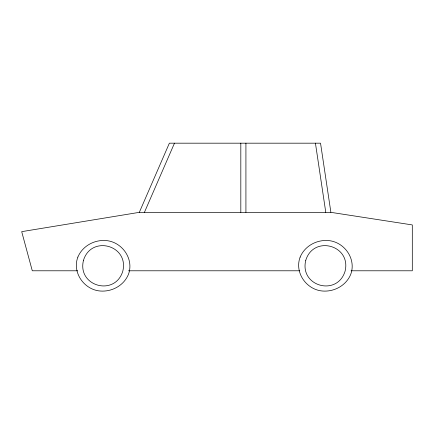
<?xml version="1.0" encoding="UTF-8"?>
<svg xmlns="http://www.w3.org/2000/svg" width="434" height="434" viewBox="0 0 434 434"><rect width="100%" height="100%" fill="white"/><g stroke="black" fill="none" stroke-linecap="round" stroke-linejoin="round"><path stroke-width="0.65" d="M77.681 270.789L32.29 270.789L21.7 231.653L139.325 212.345L169.374 143.182L320.536 143.182L330.887 212.345L412.3 224.926L412.3 270.789L351.073 270.789M144.424 212.345L174.479 143.182M139.325 212.345L330.887 212.345M128.486 270.789L299.748 270.789M315.431 143.182L325.782 212.345M245.921 143.182L245.921 212.345M240.821 143.182L240.821 212.345M83.485 260.302C76.981 286.261 114.88 296.851 122.773 271.277C129.278 245.318 91.379 234.729 83.485 260.302M305.769 260.302C299.265 286.261 337.164 296.851 345.063 271.277C351.567 245.318 313.668 234.729 305.769 260.302M77.86 257.096C72.196 271.896 83.203 288.458 98.458 290.818C110.741 292.619 123.56 286.104 128.399 274.483C134.063 259.684 123.055 243.121 107.8 240.762C95.513 238.96 82.693 245.476 77.86 257.096M300.149 257.096C294.485 271.896 305.493 288.458 320.748 290.818C333.03 292.619 345.849 286.104 350.683 274.483C356.347 259.684 345.339 243.121 330.084 240.762C317.802 238.96 304.983 245.476 300.149 257.096"/></g></svg>
